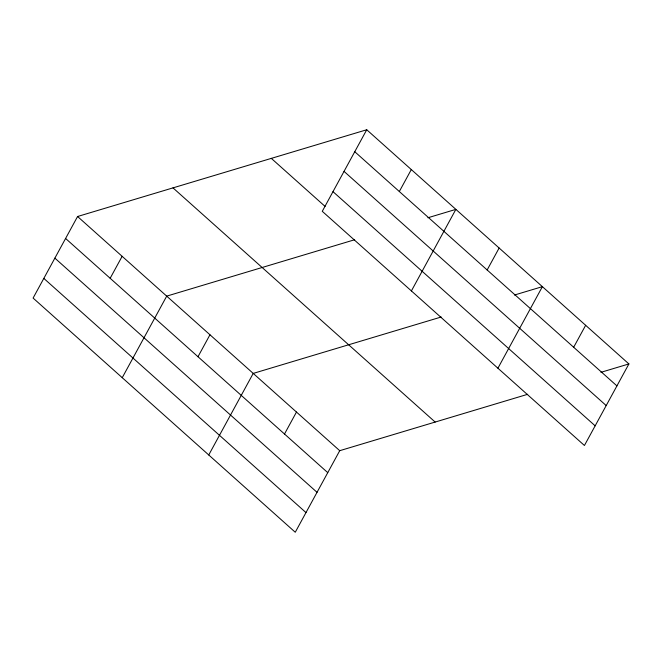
<?xml version="1.0" encoding="UTF-8"?>
<svg xmlns="http://www.w3.org/2000/svg" width="662" height="662" viewBox="0 0 662 662"><rect width="100%" height="100%" fill="white"/><g stroke="black" fill="none" stroke-linecap="round" stroke-linejoin="round"><path stroke-width="0.99" d="M366.74 129.752L322.27 211.31L584.43 445.493L628.9 363.935L366.74 129.752L77.57 216.507L33.1 298.065L295.26 532.248L339.73 450.69L527.688 394.295M110.165 278.28L122.139 256.318M122.238 377.688L166.708 296.129L354.667 239.735M197.988 356.735L209.962 334.765M208.753 454.968L253.215 373.409L441.182 317.015M399.327 191.525L411.301 169.563M284.503 434.015L296.477 412.045M411.4 290.932L455.87 209.374L427.917 217.757M487.149 269.98L499.131 248.01M497.915 368.213L542.385 286.654L514.432 295.037M573.664 347.26L585.647 325.29M600.947 372.317L628.9 363.935M354.758 151.714L616.926 385.896M344.041 171.384L606.202 405.566M332.986 191.649L595.155 425.832M271.312 158.375L325.1 206.428M172.997 187.876L435.157 422.058M77.57 216.507L339.73 450.69M65.596 238.469L327.756 472.651M54.872 258.139L317.032 492.321M43.824 278.404L305.985 512.587"/></g></svg>
